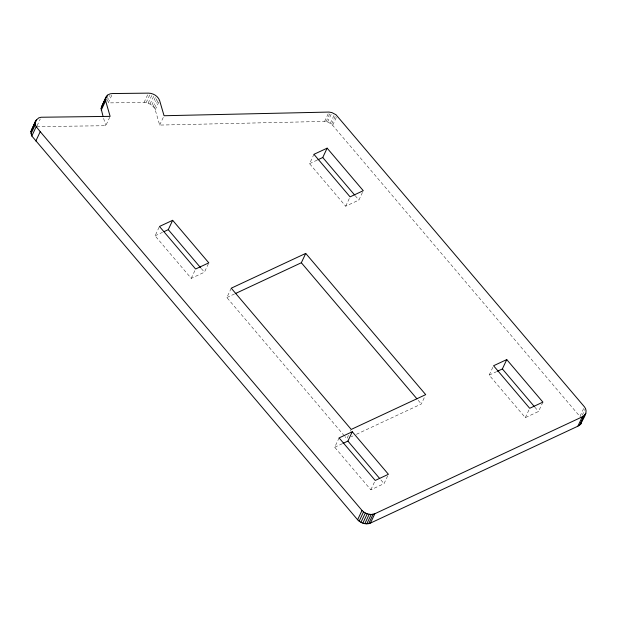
<?xml version="1.0" encoding="UTF-8"?>
<svg xmlns="http://www.w3.org/2000/svg" width="617" height="617" viewBox="0 0 617 617"><rect width="100%" height="100%" fill="white"/><g stroke="black" fill="none" stroke-linecap="round" stroke-linejoin="round"><path stroke-width="0.46" stroke-dasharray="3.08 2.31" d="M37.089 125.745L40.275 118.95M106.263 100.185L107.852 96.784M107.204 101.358L109.988 95.411M111.77 95.249L108.191 102.9L144.054 102.491C148.728 102.53 153.533 105.314 155.206 109.795L159.68 125.081L324.619 121.418L327.573 121.965L331.607 124.079L581.067 417.84M36.696 126.601L105.762 125.721L109.741 117.222M144.054 102.491L148.034 93.992M146.129 102.661L150.509 93.314M148.157 103.193L152.538 93.846M150.054 104.049L154.435 94.694M151.774 105.175L156.155 95.828M153.247 106.54L157.628 97.193M154.412 108.098L157.998 100.448M155.206 109.795L159.587 100.448M159.68 125.081L163.659 116.582M208.407 263.706L204.42 272.205L191.231 278.367L155.091 235.825L159.471 226.47M191.231 278.367L195.612 269.012M344.363 435.849L226.863 297.541L231.244 288.193M324.619 121.418L329 112.07M326.108 121.595L330.488 112.248M327.573 121.965L331.954 112.618M362.48 192.396L358.893 200.047L345.705 206.209L309.564 163.667L313.945 154.319M330.35 123.223L334.73 113.875M331.607 124.079L335.586 115.58M332.733 125.081L337.113 115.734M345.705 206.209L350.086 196.862M387.623 475.985L384.044 483.635L370.848 489.798L334.707 447.256L339.088 437.908M348.443 435.378L346.847 438.78L344.98 436.581M350.433 431.129L351.227 429.424M370.848 489.798L375.229 480.45M356.371 434.329L421.326 403.988L424.912 396.338M542.898 402.13L538.518 411.485L525.322 417.647L489.181 375.105L493.561 365.75M525.322 417.647L529.702 408.292M580.065 416.19L584.446 406.842M582.263 415.295L585.448 408.493M155.091 235.825L162.51 232.354M309.564 163.667L316.984 160.204M226.863 297.541L234.661 293.9M351.181 436.759L352.909 435.949M334.707 447.256L342.127 443.793M489.181 375.105L496.6 371.635M355.161 195.651L358.893 200.047M534.777 407.081L538.518 411.485M418.218 400.333L421.326 403.988M201.304 268.534L204.42 272.205M380.928 479.972L384.044 483.635M103.625 118.395L105.762 125.721"/><path stroke-width="0.93" d="M581.769 421.133L580.767 424.041L577.882 426.2L370.462 523.085C366.051 524.936 360.791 523.17 357.629 519.776L31.822 136.002L30.85 131.783L35.794 120.562L38.763 117.862L41.077 117.245L110.142 116.366L105.607 100.802C104.543 96.661 108.661 93.275 112.572 93.545L148.435 93.136C153.109 93.182 157.906 95.959 159.587 100.448L164.06 115.734L329 112.07L331.954 112.618L335.987 114.731L584.446 406.842C589.081 412.441 582.533 418.735 580.767 424.041M103.093 116.567L101.088 108.469L105.785 97.571M30.85 131.783L35.794 120.562M32.608 128.351L36.588 119.852M30.973 133.85L35.346 124.495L35.231 122.428M31.822 136.002L36.202 126.655L35.346 124.495M35.848 141.008L40.228 131.66L36.202 126.655M106.51 96.213L101.404 106.918M101.088 108.469L105.468 99.113M106.81 96.784L107.613 95.087M101.227 110.158L105.607 100.802M164.161 231.583L168.279 229.663L172.66 220.308L208.801 262.85L195.612 269.012L159.471 226.47L172.66 220.308M317.809 159.818L322.753 157.505L327.133 148.157L363.274 190.699L350.086 196.862L313.945 154.319L327.133 148.157M235.524 293.499L301.343 262.749L305.724 253.402L425.707 394.641L351.227 429.424L231.244 288.193L305.724 253.402M342.952 443.407L347.903 441.093L352.276 431.746L388.417 474.288L375.229 480.45L339.088 437.908L352.276 431.746M357.629 519.776L362.009 510.429L40.228 131.66M359.163 521.203L363.544 511.848L362.009 510.429M360.922 522.344L365.303 512.989L363.544 511.848M362.827 523.177L367.208 513.83L371.172 514.509L374.843 513.737L582.263 416.853L584.029 415.843L585.857 413.313M364.809 523.694L369.19 514.339M366.791 523.864L371.172 514.509M368.704 523.663L373.084 514.316M370.462 523.085L374.843 513.737M497.425 371.249L502.377 368.943L506.758 359.588L542.898 402.13L529.702 408.292L493.561 365.75L506.758 359.588M577.882 426.2L582.263 416.853M579.648 425.198L584.029 415.843M582.564 419.437L584.955 414.339M31.413 129.917L32.207 128.876M365.303 512.989L367.208 513.83M322.753 157.505L354.536 194.91M502.377 368.943L534.152 406.348M301.343 262.749L416.976 398.867M168.279 229.663L200.679 267.801M347.903 441.093L379.679 478.507"/></g></svg>
